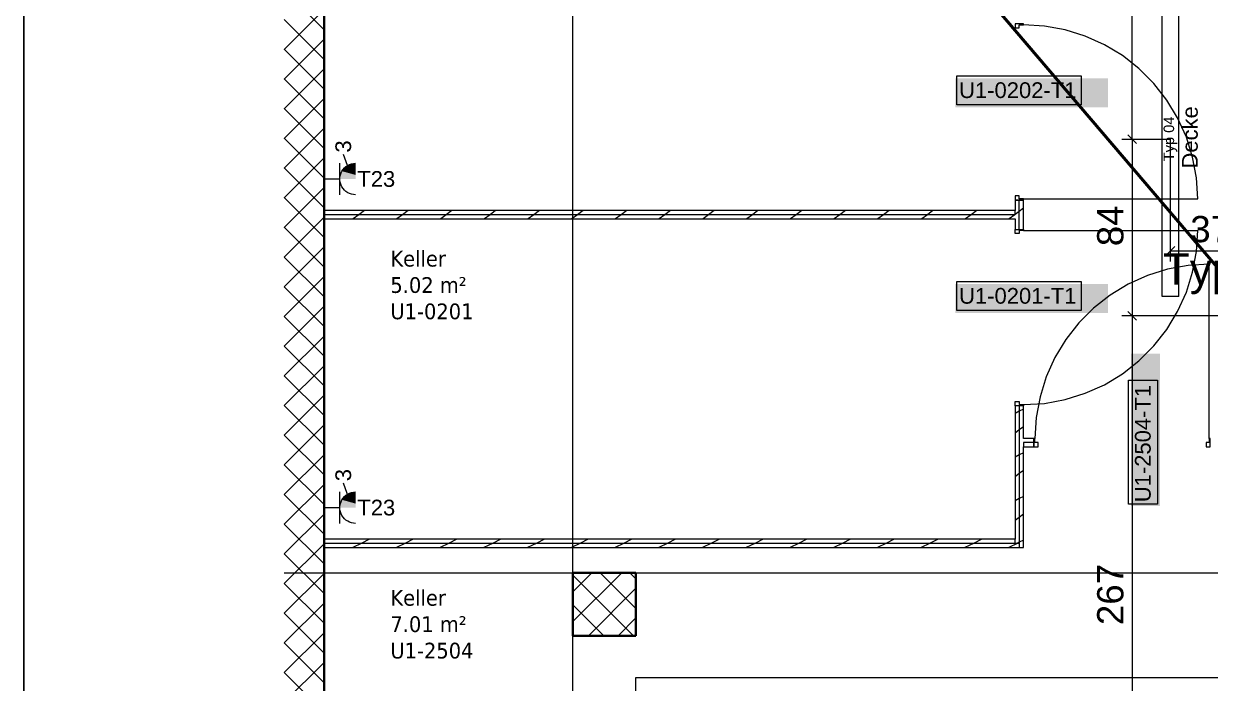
# Model space of a CAD drawing. Extents: x -1132 to 613, y -179 to 712.
# Drawn here: x -1132.4 to -1019.4, y 392 to 454.9 of the extents above; entities that cross this region are included whole.
import ezdxf
from ezdxf.lldxf.tags import DXFTag

# ---------------------------------------------------------------- set-up
doc = ezdxf.new("R2010")
doc.units = 0
doc.layers.get('0').update_dxf_attribs({"lineweight": 13})
for name, color, linetype, lineweight in [('A-AREA-____-IDEN', 7, 'Continuous', 5), ('A-DOOR-____-IDEN', 7, 'Continuous', 5), ('A-DOOR-FRAM-MCUT', 7, 'Continuous', 9), ('A-DOOR-OPNG-OTLN', 7, 'Continuous', 9), ('A-FLOR-____-OVHD', 7, 'Strichpunkt - Fein', 9), ('A-WALL-____-MCUT', 7, 'Continuous', 35), ('A-WALL-____-PATT', 7, 'Continuous', 35), ('A-WALL-FNSH-MCUT', 7, 'Continuous', 35), ('S-COLS-____-MCUT', 7, 'Continuous', 35), ('S-COLS-____-OTLN', 7, 'Continuous', 9), ('S-GRID-____-OTLN', 7, 'Continuous', 5)]:
    doc.layers.add(name, color=color, linetype=linetype, lineweight=lineweight)
for name, color, linetype, lineweight, true_color in [('EL01_VVV_Mass', 7, 'Continuous', 13, 0xb2b200), ('EL01_WAN_Kraft', 1, 'Continuous', 13, 0xff0000), ('EL01_WAN_Leuchten', 7, 'Continuous', 13, 0x0080ff), ('EL01_WAN_Leuchtentyp', 7, 'Continuous', 13, 0x0099ff), ('EL01_WAN_Notbeleuchtungentyp', 7, 'Continuous', 13, 0x009900), ('X_Geometrie', 3, 'Continuous', 50, 0x00ff00)]:
    doc.layers.add(name, color=color, linetype=linetype, lineweight=lineweight, true_color=true_color)
doc.styles.get("Standard").update_dxf_attribs({"font": 'arial.ttf'})
tags = doc.linetypes.add('_Rasterlinie_', pattern=[0.375, 0.2, -0.05, 0.075, -0.05]).pattern_tags.tags
tags[10:11] = [DXFTag(74, 4), DXFTag(75, 0), DXFTag(340, '0'), DXFTag(46, 1.0), DXFTag(50, 0.0), DXFTag(44, 0.0), DXFTag(45, 0.0)]
tags[8:9] = [DXFTag(74, 4), DXFTag(75, 0), DXFTag(340, '0'), DXFTag(46, 1.0), DXFTag(50, 0.0), DXFTag(44, 0.0), DXFTag(45, 0.0)]
tags[6:7] = [DXFTag(74, 4), DXFTag(75, 0), DXFTag(340, '0'), DXFTag(46, 1.0), DXFTag(50, 0.0), DXFTag(44, 0.0), DXFTag(45, 0.0)]
tags[4:5] = [DXFTag(74, 4), DXFTag(75, 0), DXFTag(340, '0'), DXFTag(46, 1.0), DXFTag(50, 0.0), DXFTag(44, 0.0), DXFTag(45, 0.0)]
tags = doc.linetypes.add('Strichpunkt - Fein', pattern=[0.2, 0.1, -0.05, 0, -0.05]).pattern_tags.tags
tags[10:11] = [DXFTag(74, 4), DXFTag(75, 0), DXFTag(340, '0'), DXFTag(46, 1.0), DXFTag(50, 0.0), DXFTag(44, 0.0), DXFTag(45, 0.0)]
tags[8:9] = [DXFTag(74, 4), DXFTag(75, 0), DXFTag(340, '0'), DXFTag(46, 1.0), DXFTag(50, 0.0), DXFTag(44, 0.0), DXFTag(45, 0.0)]
tags[6:7] = [DXFTag(74, 4), DXFTag(75, 0), DXFTag(340, '0'), DXFTag(46, 1.0), DXFTag(50, 0.0), DXFTag(44, 0.0), DXFTag(45, 0.0)]
tags[4:5] = [DXFTag(74, 4), DXFTag(75, 0), DXFTag(340, '0'), DXFTag(46, 1.0), DXFTag(50, 0.0), DXFTag(44, 0.0), DXFTag(45, 0.0)]

# ---------------------------------------------------------------- blocks, each defined once
blk = doc.blocks.new('Referenz-A0UNPDE96I', base_point=(-1115.89, -117.37))
at = {"layer": 'A-DOOR-____-IDEN', "color": 0, "linetype": 'Continuous', "ltscale": 0.13}
for p, q in [((-1043.54, 449.94), (-1031.7, 449.94)), ((-1043.54, 447.16), (-1043.54, 449.94)), ((-1031.7, 449.94), (-1031.7, 447.16)), ((-1031.7, 447.16), (-1043.54, 447.16)), ((-1043.54, 430.34), (-1031.7, 430.34)), ((-1043.54, 427.56), (-1043.54, 430.34)), ((-1031.7, 430.34), (-1031.7, 427.56)), ((-1031.7, 427.56), (-1043.54, 427.56)), ((-1027.21, 409.1), (-1027.21, 420.94)), ((-1027.21, 420.94), (-1024.43, 420.94)), ((-1024.43, 420.94), (-1024.43, 409.1)), ((-1024.43, 409.1), (-1027.21, 409.1))]:
    blk.add_line(p, q, dxfattribs=at)
at = {"layer": 'A-DOOR-____-IDEN', "color": 7, "linetype": 'Continuous', "ltscale": 0.13, "true_color": 0xffffff}
for points in [[(-1043.71, 446.94), (-1029.17, 446.94), (-1043.71, 449.7)], [(-1029.17, 446.94), (-1043.71, 449.7), (-1029.17, 449.7)], [(-1043.71, 427.34), (-1029.17, 427.34), (-1043.71, 430.1)], [(-1029.17, 427.34), (-1043.71, 430.1), (-1029.17, 430.1)], [(-1026.96, 408.93), (-1024.2, 408.93), (-1026.96, 423.47)], [(-1024.2, 408.93), (-1026.96, 423.47), (-1024.2, 423.47)]]:
    blk.add_solid(points, dxfattribs=at)
at = {"layer": 'A-DOOR-FRAM-MCUT', "color": 0, "linetype": 'Continuous', "ltscale": 0.13}
for p, q in [((-1037.21, 454.9), (-1038.01, 454.9)), ((-1038.01, 454.9), (-1038.01, 454.5)), ((-1038.01, 454.5), (-1037.61, 454.5)), ((-1037.61, 454.5), (-1037.61, 454.8)), ((-1037.61, 454.8), (-1037.21, 454.8)), ((-1037.21, 454.8), (-1037.21, 454.9)), ((-1037.61, 438.5), (-1038.01, 438.5)), ((-1038.01, 438.5), (-1038.01, 438.1)), ((-1037.61, 438.2), (-1037.61, 438.5)), ((-1038.01, 438.1), (-1037.21, 438.1)), ((-1037.21, 438.2), (-1037.61, 438.2)), ((-1037.21, 438.1), (-1037.21, 438.2)), ((-1038.01, 435.3), (-1037.21, 435.3)), ((-1038.01, 434.9), (-1038.01, 435.3)), ((-1037.61, 435.2), (-1037.61, 434.9)), ((-1037.21, 435.2), (-1037.61, 435.2)), ((-1037.21, 435.3), (-1037.21, 435.2)), ((-1037.61, 434.9), (-1038.01, 434.9)), ((-1038.01, 418.9), (-1037.61, 418.9)), ((-1038.01, 418.5), (-1038.01, 418.9)), ((-1037.21, 418.5), (-1038.01, 418.5)), ((-1037.61, 418.9), (-1037.61, 418.6)), ((-1037.61, 418.6), (-1037.21, 418.6)), ((-1037.21, 418.6), (-1037.21, 418.5)), ((-1036.11, 415.38), (-1036.21, 415.38)), ((-1036.21, 415.38), (-1036.21, 414.58)), ((-1036.11, 414.98), (-1036.11, 415.38)), ((-1035.81, 414.98), (-1036.11, 414.98)), ((-1035.81, 414.58), (-1035.81, 414.98)), ((-1019.51, 414.98), (-1019.81, 414.98)), ((-1019.81, 414.98), (-1019.81, 414.58)), ((-1019.41, 415.38), (-1019.51, 415.38)), ((-1019.51, 415.38), (-1019.51, 414.98)), ((-1019.41, 414.58), (-1019.41, 415.38)), ((-1036.21, 414.58), (-1035.81, 414.58)), ((-1019.81, 414.58), (-1019.41, 414.58))]:
    blk.add_line(p, q, dxfattribs=at)
at = {"layer": 'A-DOOR-OPNG-OTLN', "color": 0, "linetype": 'Continuous', "ltscale": 0.13}
for p, q in [((-1035.21, 454.68), (-1037.21, 454.8)), ((-1033.24, 454.32), (-1035.21, 454.68)), ((-1031.33, 453.72), (-1033.24, 454.32)), ((-1029.5, 452.9), (-1031.33, 453.72)), ((-1027.78, 451.86), (-1029.5, 452.9)), ((-1026.21, 450.63), (-1027.78, 451.86)), ((-1024.79, 449.21), (-1026.21, 450.63)), ((-1023.55, 447.63), (-1024.79, 449.21)), ((-1022.52, 445.92), (-1023.55, 447.63)), ((-1021.69, 444.09), (-1022.52, 445.92)), ((-1021.1, 442.18), (-1021.69, 444.09)), ((-1020.74, 440.2), (-1021.1, 442.18)), ((-1020.61, 438.2), (-1020.74, 440.2)), ((-1037.21, 438.2), (-1020.61, 438.2)), ((-1037.21, 435.2), (-1020.61, 435.2)), ((-1020.74, 433.2), (-1020.61, 435.2)), ((-1021.1, 431.23), (-1020.74, 433.2)), ((-1021.52, 431.86), (-1023.49, 431.5)), ((-1019.51, 431.98), (-1021.52, 431.86)), ((-1019.51, 415.38), (-1019.51, 431.98)), ((-1025.4, 430.9), (-1027.23, 430.08)), ((-1023.49, 431.5), (-1025.4, 430.9)), ((-1021.69, 429.32), (-1021.1, 431.23)), ((-1027.23, 430.08), (-1028.94, 429.04)), ((-1028.94, 429.04), (-1030.52, 427.8)), ((-1022.52, 427.49), (-1021.69, 429.32)), ((-1030.52, 427.8), (-1031.94, 426.39)), ((-1023.55, 425.77), (-1022.52, 427.49)), ((-1031.94, 426.39), (-1033.18, 424.81)), ((-1024.79, 424.2), (-1023.55, 425.77)), ((-1033.18, 424.81), (-1034.21, 423.09)), ((-1026.21, 422.78), (-1024.79, 424.2)), ((-1034.21, 423.09), (-1035.04, 421.26)), ((-1027.78, 421.54), (-1026.21, 422.78)), ((-1029.5, 420.5), (-1027.78, 421.54)), ((-1035.04, 421.26), (-1035.63, 419.35)), ((-1031.33, 419.68), (-1029.5, 420.5)), ((-1035.63, 419.35), (-1035.99, 417.38)), ((-1033.24, 419.09), (-1031.33, 419.68)), ((-1037.21, 418.6), (-1035.21, 418.72)), ((-1035.21, 418.72), (-1033.24, 419.09)), ((-1035.99, 417.38), (-1036.11, 415.38))]:
    blk.add_line(p, q, dxfattribs=at)
at = {"layer": 'A-FLOR-____-OVHD', "color": 0, "linetype": 'Strichpunkt - Fein', "ltscale": 0.13}
for p, q in [((-1074.11, 57.13), (-1074.11, 392.58)), ((-1074.11, 392.58), (-531.71, 392.58)), ((-1074.11, 298.88), (-1074.11, 392.58))]:
    blk.add_line(p, q, dxfattribs=at)
at = {"layer": 'A-WALL-____-MCUT', "color": 0, "linetype": 'Continuous', "ltscale": 0.35}
blk.add_line((-1103.81, 373.68), (-1103.81, 498.95), dxfattribs=at)
at = {"layer": 'A-WALL-____-MCUT', "color": 0, "linetype": 'Continuous', "lineweight": 9, "ltscale": 0.13}
for p, q in [((-1037.61, 435.3), (-1037.61, 438.1)), ((-1038.01, 436.7), (-1103.81, 436.7)), ((-1038.01, 436.7), (-1038.01, 437.1)), ((-1037.61, 418.5), (-1037.61, 404.98)), ((-1036.21, 414.98), (-1037.21, 414.98)), ((-1037.21, 414.98), (-1037.21, 414.58)), ((-1038.01, 405.38), (-1038.01, 405.78)), ((-1037.61, 405.38), (-1103.81, 405.38))]:
    blk.add_line(p, q, dxfattribs=at)
at = {"layer": 'A-WALL-____-PATT', "color": 0, "linetype": 'Continuous', "lineweight": 9, "ltscale": 0.13}
for p, q in [((-1103.81, 454.33), (-1107.61, 458.13)), ((-1107.61, 452.46), (-1103.81, 456.26)), ((-1103.81, 451.5), (-1107.61, 455.3)), ((-1107.61, 449.63), (-1103.81, 453.43)), ((-1103.81, 448.67), (-1107.61, 452.47)), ((-1107.61, 446.8), (-1103.81, 450.6)), ((-1103.81, 445.84), (-1107.61, 449.64)), ((-1107.61, 443.97), (-1103.81, 447.77)), ((-1103.81, 443.01), (-1107.61, 446.81)), ((-1107.61, 441.14), (-1103.81, 444.94)), ((-1103.81, 440.19), (-1107.61, 443.98)), ((-1107.61, 438.32), (-1103.81, 442.11)), ((-1103.81, 437.36), (-1107.61, 441.16)), ((-1107.61, 435.49), (-1103.81, 439.29)), ((-1103.81, 434.53), (-1107.61, 438.33)), ((-1107.61, 432.66), (-1103.81, 436.46)), ((-1100.51, 436.7), (-1101.04, 436.3)), ((-1099.97, 437.1), (-1100.51, 436.7)), ((-1096.34, 436.7), (-1096.88, 436.3)), ((-1095.81, 437.1), (-1096.34, 436.7)), ((-1092.18, 436.7), (-1092.71, 436.3)), ((-1091.64, 437.1), (-1092.18, 436.7)), ((-1088.01, 436.7), (-1088.55, 436.3)), ((-1087.48, 437.1), (-1088.01, 436.7)), ((-1083.85, 436.7), (-1084.38, 436.3)), ((-1083.31, 437.1), (-1083.85, 436.7)), ((-1079.68, 436.7), (-1080.22, 436.3)), ((-1079.15, 437.1), (-1079.68, 436.7)), ((-1075.52, 436.7), (-1076.05, 436.3)), ((-1074.98, 437.1), (-1075.52, 436.7)), ((-1071.35, 436.7), (-1071.89, 436.3)), ((-1070.82, 437.1), (-1071.35, 436.7)), ((-1067.19, 436.7), (-1067.72, 436.3)), ((-1066.65, 437.1), (-1067.19, 436.7)), ((-1063.02, 436.7), (-1063.56, 436.3)), ((-1062.49, 437.1), (-1063.02, 436.7)), ((-1058.86, 436.7), (-1059.39, 436.3)), ((-1058.32, 437.1), (-1058.86, 436.7)), ((-1054.69, 436.7), (-1055.23, 436.3)), ((-1054.16, 437.1), (-1054.69, 436.7)), ((-1050.53, 436.7), (-1051.06, 436.3)), ((-1049.99, 437.1), (-1050.53, 436.7)), ((-1046.36, 436.7), (-1046.9, 436.3)), ((-1045.83, 437.1), (-1046.36, 436.7)), ((-1042.2, 436.7), (-1042.73, 436.3)), ((-1041.66, 437.1), (-1042.2, 436.7)), ((-1038.03, 436.7), (-1038.57, 436.3)), ((-1038.01, 436.72), (-1038.03, 436.7)), ((-1037.61, 437.02), (-1038.01, 436.72)), ((-1037.21, 437.32), (-1037.61, 437.02)), ((-1103.81, 431.7), (-1107.61, 435.5)), ((-1107.61, 429.83), (-1103.81, 433.63)), ((-1103.81, 428.87), (-1107.61, 432.67)), ((-1107.61, 427), (-1103.81, 430.8)), ((-1103.81, 426.04), (-1107.61, 429.84)), ((-1107.61, 424.17), (-1103.81, 427.97)), ((-1103.81, 423.22), (-1107.61, 427.01)), ((-1107.61, 421.35), (-1103.81, 425.14)), ((-1103.81, 420.39), (-1107.61, 424.18)), ((-1107.61, 418.52), (-1103.81, 422.31)), ((-1103.81, 417.56), (-1107.61, 421.36)), ((-1107.61, 415.69), (-1103.81, 419.49)), ((-1103.81, 414.73), (-1107.61, 418.53)), ((-1037.21, 418.17), (-1037.61, 417.97)), ((-1037.61, 417.97), (-1038.01, 417.77)), ((-1107.61, 412.86), (-1103.81, 416.66)), ((-1037.61, 416.19), (-1038.01, 415.89)), ((-1037.21, 416.49), (-1037.61, 416.19)), ((-1103.81, 411.9), (-1107.61, 415.7)), ((-1107.61, 410.03), (-1103.81, 413.83)), ((-1037.61, 413.81), (-1038.01, 413.61)), ((-1037.21, 414.01), (-1037.61, 413.81)), ((-1103.81, 409.07), (-1107.61, 412.87)), ((-1037.61, 412.03), (-1038.01, 411.73)), ((-1037.21, 412.33), (-1037.61, 412.03)), ((-1107.61, 407.2), (-1103.81, 411)), ((-1103.81, 406.24), (-1107.61, 410.04)), ((-1037.61, 409.64), (-1038.01, 409.44)), ((-1037.21, 409.84), (-1037.61, 409.64)), ((-1107.61, 404.37), (-1103.81, 408.17)), ((-1037.21, 408.16), (-1037.61, 407.86)), ((-1103.81, 403.42), (-1107.61, 407.21)), ((-1037.61, 407.86), (-1038.01, 407.56)), ((-1103.65, 405.78), (-1103.81, 405.7)), ((-1099.49, 405.78), (-1100.29, 405.38)), ((-1095.32, 405.78), (-1096.12, 405.38)), ((-1091.16, 405.78), (-1091.96, 405.38)), ((-1086.99, 405.78), (-1087.79, 405.38)), ((-1082.83, 405.78), (-1083.63, 405.38)), ((-1078.66, 405.78), (-1079.46, 405.38)), ((-1074.5, 405.78), (-1075.3, 405.38)), ((-1070.33, 405.78), (-1071.13, 405.38)), ((-1066.17, 405.78), (-1066.97, 405.38)), ((-1062, 405.78), (-1062.8, 405.38)), ((-1057.84, 405.78), (-1058.64, 405.38)), ((-1053.67, 405.78), (-1054.47, 405.38)), ((-1049.51, 405.78), (-1050.31, 405.38)), ((-1045.34, 405.78), (-1046.14, 405.38)), ((-1041.18, 405.78), (-1041.98, 405.38)), ((-1107.61, 401.55), (-1103.81, 405.34)), ((-1100.29, 405.38), (-1101.09, 404.98)), ((-1096.12, 405.38), (-1096.92, 404.98)), ((-1091.96, 405.38), (-1092.76, 404.98)), ((-1087.79, 405.38), (-1088.59, 404.98)), ((-1083.63, 405.38), (-1084.43, 404.98)), ((-1079.46, 405.38), (-1080.26, 404.98)), ((-1075.3, 405.38), (-1076.1, 404.98)), ((-1071.13, 405.38), (-1071.93, 404.98)), ((-1066.97, 405.38), (-1067.77, 404.98)), ((-1062.8, 405.38), (-1063.6, 404.98)), ((-1058.64, 405.38), (-1059.44, 404.98)), ((-1054.47, 405.38), (-1055.27, 404.98)), ((-1050.31, 405.38), (-1051.11, 404.98)), ((-1046.14, 405.38), (-1046.94, 404.98)), ((-1041.98, 405.38), (-1042.78, 404.98)), ((-1037.81, 405.38), (-1038.61, 404.98)), ((-1037.61, 405.48), (-1037.81, 405.38)), ((-1037.21, 405.68), (-1037.61, 405.48)), ((-1103.81, 400.59), (-1107.61, 404.39)), ((-1107.61, 398.72), (-1103.81, 402.52)), ((-1103.81, 397.76), (-1107.61, 401.56)), ((-1107.61, 395.89), (-1103.81, 399.69)), ((-1103.81, 394.93), (-1107.61, 398.73)), ((-1107.61, 393.06), (-1103.81, 396.86)), ((-1103.81, 392.1), (-1107.61, 395.9)), ((-1107.61, 390.23), (-1103.81, 394.03)), ((-1103.81, 389.27), (-1107.61, 393.07))]:
    blk.add_line(p, q, dxfattribs=at)
at = {"layer": 'A-WALL-FNSH-MCUT', "color": 0, "linetype": 'Continuous', "lineweight": 9, "ltscale": 0.13}
for p, q in [((-1038.01, 438.1), (-1038.01, 437.1)), ((-1037.21, 438.1), (-1038.01, 438.1)), ((-1037.21, 435.3), (-1037.21, 438.1)), ((-1038.01, 437.1), (-1103.81, 437.1)), ((-1103.81, 436.3), (-1038.01, 436.3)), ((-1038.01, 436.3), (-1038.01, 435.3)), ((-1038.01, 435.3), (-1037.21, 435.3)), ((-1038.01, 418.5), (-1038.01, 405.78)), ((-1037.21, 418.5), (-1038.01, 418.5)), ((-1037.21, 415.38), (-1037.21, 418.5)), ((-1036.21, 415.38), (-1037.21, 415.38)), ((-1036.21, 414.58), (-1036.21, 415.38)), ((-1037.21, 404.98), (-1037.21, 414.58)), ((-1037.21, 414.58), (-1036.21, 414.58)), ((-1038.01, 405.78), (-1103.81, 405.78)), ((-1103.81, 404.98), (-1037.21, 404.98))]:
    blk.add_line(p, q, dxfattribs=at)
at = {"layer": 'S-COLS-____-MCUT', "color": 0, "linetype": 'Continuous', "ltscale": 0.35}
for p, q in [((-1074.11, 402.58), (-1080.11, 402.58)), ((-1080.11, 402.58), (-1080.11, 396.58)), ((-1074.11, 396.58), (-1074.11, 402.58)), ((-1080.11, 396.58), (-1074.11, 396.58))]:
    blk.add_line(p, q, dxfattribs=at)
at = {"layer": 'S-COLS-____-OTLN', "color": 0, "linetype": 'Continuous', "ltscale": 0.13}
for p, q in [((-1080.11, 400.76), (-1078.3, 402.58)), ((-1080.11, 397.93), (-1075.47, 402.58)), ((-1074.35, 396.58), (-1080.11, 402.34)), ((-1074.11, 399.17), (-1077.52, 402.58)), ((-1074.11, 402), (-1074.69, 402.58)), ((-1078.64, 396.58), (-1074.11, 401.1)), ((-1077.18, 396.58), (-1080.11, 399.52)), ((-1075.81, 396.58), (-1074.11, 398.27)), ((-1080.01, 396.58), (-1080.11, 396.69))]:
    blk.add_line(p, q, dxfattribs=at)
at = {"layer": 'S-GRID-____-OTLN', "color": 0, "linetype": '_Rasterlinie_', "ltscale": 0.13}
for p, q in [((-1080.11, -113.6), (-1080.11, 631.48)), ((-1107.61, 402.58), (119.38, 402.58))]:
    blk.add_line(p, q, dxfattribs=at)
at = {"layer": 'X_Geometrie', "color": 0, "linetype": 'Continuous', "ltscale": 0.5}
blk.add_line((-1105.11, 533.1), (-970.88, 375.45), dxfattribs=at)
at = {"layer": 'A-AREA-____-IDEN', "color": 0, "linetype": 'Continuous', "ltscale": 0.13, "char_height": 1.5, "attachment_point": 1}
for s, insert in [('{\\W0.9;\\fVerdana;Keller}', (-1097.5, 433.26)), ('{\\W0.9;\\fVerdana;5.02 m²}', (-1097.5, 430.75)), ('{\\W0.9;\\fVerdana;U1-0201}', (-1097.5, 428.24)), ('{\\W0.9;\\fVerdana;Keller}', (-1097.5, 400.94)), ('{\\W0.9;\\fVerdana;7.01 m²}', (-1097.5, 398.43)), ('{\\W0.9;\\fVerdana;U1-2504}', (-1097.5, 395.91))]:
    blk.add_mtext(s, dxfattribs=dict(at, insert=insert))
at = {"layer": 'A-DOOR-____-IDEN', "color": 0, "linetype": 'Continuous', "ltscale": 0.13, "char_height": 1.5, "attachment_point": 1}
for s, insert in [('{\\fArial;U1-0202-T1}', (-1043.34, 449.32)), ('{\\fArial;U1-0201-T1}', (-1043.34, 429.72))]:
    blk.add_mtext(s, dxfattribs=dict(at, insert=insert))
at = {"layer": 'A-DOOR-____-IDEN', "color": 0, "linetype": 'Continuous', "ltscale": 0.13, "insert": (-1026.59, 409.3), "char_height": 1.5, "attachment_point": 1, "rotation": 90}
blk.add_mtext('{\\fArial;U1-2504-T1}', dxfattribs=at)
blk = doc.blocks.new('Steckdose T23_ AP_ 3-fach-A0UNPDXV6I', base_point=(-1103.81, 438.6))
at = {"color": 0, "lineweight": -2}
for p, q in [((-1101.46, 441.03), (-1101.97, 442.45)), ((-1102.31, 438.6), (-1102.31, 441.6)), ((-1102.2, 440.68), (-1102.11, 440.85)), ((-1102.11, 440.85), (-1102, 441.02)), ((-1102, 441.02), (-1101.87, 441.16)), ((-1101.87, 441.16), (-1101.73, 441.29)), ((-1101.73, 441.29), (-1101.56, 441.4)), ((-1101.56, 441.4), (-1101.39, 441.49)), ((-1101.39, 441.49), (-1101.2, 441.55)), ((-1101.2, 441.55), (-1101.01, 441.59)), ((-1101.01, 441.59), (-1100.81, 441.6)), ((-1102.31, 440.1), (-1103.81, 440.1)), ((-1102.31, 440.1), (-1102.3, 440.3)), ((-1102.3, 439.91), (-1102.31, 440.1)), ((-1102.3, 440.3), (-1102.26, 440.49)), ((-1102.26, 439.72), (-1102.3, 439.91)), ((-1102.26, 440.49), (-1102.2, 440.68)), ((-1102.2, 439.53), (-1102.26, 439.72)), ((-1102.11, 439.35), (-1102.2, 439.53)), ((-1102, 439.19), (-1102.11, 439.35)), ((-1101.87, 439.04), (-1102, 439.19)), ((-1101.73, 438.91), (-1101.87, 439.04)), ((-1101.56, 438.8), (-1101.73, 438.91)), ((-1101.39, 438.72), (-1101.56, 438.8)), ((-1101.2, 438.65), (-1101.39, 438.72)), ((-1101.01, 438.62), (-1101.2, 438.65)), ((-1100.81, 438.6), (-1101.01, 438.62))]:
    blk.add_line(p, q, dxfattribs=at)
for points in [[(-1102.26, 440.49), (-1100.81, 440.49), (-1102.11, 440.85)], [(-1102.11, 440.85), (-1100.81, 440.85), (-1101.87, 441.16)], [(-1100.81, 440.49), (-1102.11, 440.85), (-1100.81, 440.85)], [(-1101.87, 441.16), (-1100.81, 441.16), (-1101.56, 441.4)], [(-1100.81, 440.85), (-1101.87, 441.16), (-1100.81, 441.16)], [(-1101.56, 441.4), (-1100.81, 441.4), (-1101.2, 441.55)], [(-1100.81, 441.16), (-1101.56, 441.4), (-1100.81, 441.4)], [(-1101.2, 441.55), (-1100.81, 441.55), (-1100.81, 441.6)], [(-1100.81, 441.4), (-1101.2, 441.55), (-1100.81, 441.55)], [(-1102.31, 440.1), (-1100.81, 440.1), (-1102.26, 440.49)], [(-1100.81, 440.1), (-1102.26, 440.49), (-1100.81, 440.49)]]:
    blk.add_solid(points, dxfattribs=at)
at = {"color": 0, "lineweight": -2, "insert": (-1102.74, 442.62), "char_height": 1.5, "attachment_point": 1, "rotation": 90}
blk.add_mtext('{\\fArial;3}', dxfattribs=at)
at = {"color": 0, "lineweight": -2, "insert": (-1100.65, 440.86), "char_height": 1.5, "attachment_point": 1}
blk.add_mtext('{\\fArial;T23}', dxfattribs=at)
blk = doc.blocks.new('LED-Langfeldleuchte 37W-A0UNPDZV6I', base_point=(-1024.01, 428.9))
at = {"color": 0, "lineweight": -2}
for p, q in [((-1024.01, 428.9), (-1024.01, 458.9)), ((-1022.41, 458.9), (-1024.01, 458.9)), ((-1022.41, 428.9), (-1022.41, 458.9)), ((-1022.41, 428.9), (-1024.01, 428.9))]:
    blk.add_line(p, q, dxfattribs=at)
blk = doc.blocks.new('Bemerkung 1-A0UNPDZX6I', base_point=(-1023.86, 441.79))
at = {"color": 0, "lineweight": -2, "insert": (-1023.86, 441.79), "char_height": 1, "attachment_point": 1, "rotation": 90}
blk.add_mtext('{\\fArial;Typ 04}', dxfattribs=at)
blk = doc.blocks.new('Absolute Höhe-A0UNPDZZ6I', base_point=(-1022.11, 441.1))
at = {"color": 0, "lineweight": -2, "insert": (-1022.11, 441.1), "char_height": 1.5, "attachment_point": 1, "rotation": 90}
blk.add_mtext('{\\fArial;Decke}', dxfattribs=at)
blk = doc.blocks.new('Maß-A0UNPEFF6I', base_point=(-1030.19, 426.66))
at = {"color": 0, "lineweight": -2}
for p, q in [((-1026.44, 443.49), (-1027.27, 444.32)), ((-1027.85, 443.9), (-1023.21, 443.9)), ((-1026.85, 443.9), (-1026.85, 427.08)), ((-1026.44, 426.66), (-1027.27, 427.49)), ((-1027.85, 427.08), (-1015.46, 427.08))]:
    blk.add_line(p, q, dxfattribs=at)
at = {"color": 0, "lineweight": -2, "insert": (-1030.19, 433.7), "char_height": 2.5, "attachment_point": 1, "rotation": 90}
blk.add_mtext('{\\fArial;84}', dxfattribs=at)
blk = doc.blocks.new('Maß-A0UNPEG76I', base_point=(-1023.63, 427.08))
at = {"color": 0, "lineweight": -2}
for p, q in [((-1023.21, 432.25), (-1023.21, 443.9)), ((-1015.86, 434.25), (-1015.86, 427.08)), ((-1022.8, 433.66), (-1023.63, 432.83)), ((-1023.21, 433.25), (-1015.86, 433.25)), ((-1015.45, 433.66), (-1016.27, 432.83))]:
    blk.add_line(p, q, dxfattribs=at)
at = {"color": 0, "lineweight": -2, "insert": (-1021.32, 436.58), "char_height": 2.5, "attachment_point": 1}
blk.add_mtext('{\\fArial;37}', dxfattribs=at)
blk = doc.blocks.new('Maß-A0UNPF716I', base_point=(-1030.19, 373.26))
at = {"color": 0, "lineweight": -2}
for p, q in [((-1026.44, 426.66), (-1027.27, 427.49)), ((-1027.85, 427.08), (-1015.46, 427.08)), ((-1026.85, 427.08), (-1026.85, 373.68)), ((-1026.44, 373.26), (-1027.27, 374.09)), ((-1027.85, 373.68), (-970.51, 373.68))]:
    blk.add_line(p, q, dxfattribs=at)
at = {"color": 0, "lineweight": -2, "insert": (-1030.19, 397.59), "char_height": 2.5, "attachment_point": 1, "rotation": 90}
blk.add_mtext('{\\fArial;267}', dxfattribs=at)
blk = doc.blocks.new('Maß-A0UNPF8B6I', base_point=(-1030.19, 443.49))
at = {"color": 0, "lineweight": -2}
for p, q in [((-1027.85, 472.43), (-1023.21, 472.43)), ((-1027.27, 472.84), (-1026.44, 472.01)), ((-1026.85, 443.9), (-1026.85, 472.43)), ((-1027.27, 444.32), (-1026.44, 443.49)), ((-1027.85, 443.9), (-1023.21, 443.9))]:
    blk.add_line(p, q, dxfattribs=at)
at = {"color": 0, "lineweight": -2, "insert": (-1030.19, 455.52), "char_height": 2.5, "attachment_point": 1, "rotation": 90}
blk.add_mtext('{\\fArial;143}', dxfattribs=at)
blk = doc.blocks.new('Bemerkung 1-A0UNPFAT6I', base_point=(-1023.92, 430.02))
at = {"color": 0, "lineweight": -2, "insert": (-1023.92, 433.02), "char_height": 3, "attachment_point": 1}
blk.add_mtext('{\\fArial;Typ ZN1}', dxfattribs=at)
blk = doc.blocks.new('Steckdose T23_ AP_ 3-fach-A0UNPFE56I', base_point=(-1103.81, 407.28))
at = {"color": 0, "lineweight": -2}
for p, q in [((-1102.31, 407.28), (-1102.31, 410.28)), ((-1101.46, 409.7), (-1101.97, 411.12)), ((-1101.39, 410.16), (-1101.2, 410.23)), ((-1101.2, 410.23), (-1101.01, 410.27)), ((-1101.01, 410.27), (-1100.81, 410.28)), ((-1102.3, 408.97), (-1102.26, 409.17)), ((-1102.26, 409.17), (-1102.2, 409.35)), ((-1102.2, 409.35), (-1102.11, 409.53)), ((-1102.11, 409.53), (-1102, 409.69)), ((-1102, 409.69), (-1101.87, 409.84)), ((-1101.87, 409.84), (-1101.73, 409.97)), ((-1101.73, 409.97), (-1101.56, 410.08)), ((-1101.56, 410.08), (-1101.39, 410.16)), ((-1102.31, 408.78), (-1103.81, 408.78)), ((-1102.31, 408.78), (-1102.3, 408.97)), ((-1102.3, 408.58), (-1102.31, 408.78)), ((-1102.26, 408.39), (-1102.3, 408.58)), ((-1102.2, 408.2), (-1102.26, 408.39)), ((-1102.11, 408.03), (-1102.2, 408.2)), ((-1102, 407.87), (-1102.11, 408.03)), ((-1101.87, 407.72), (-1102, 407.87)), ((-1101.73, 407.59), (-1101.87, 407.72)), ((-1101.56, 407.48), (-1101.73, 407.59)), ((-1101.39, 407.39), (-1101.56, 407.48)), ((-1101.2, 407.33), (-1101.39, 407.39)), ((-1101.01, 407.29), (-1101.2, 407.33)), ((-1100.81, 407.28), (-1101.01, 407.29))]:
    blk.add_line(p, q, dxfattribs=at)
for points in [[(-1101.56, 410.08), (-1100.81, 410.08), (-1101.2, 410.23)], [(-1101.2, 410.23), (-1100.81, 410.23), (-1100.81, 410.28)], [(-1100.81, 410.08), (-1101.2, 410.23), (-1100.81, 410.23)], [(-1102.31, 408.78), (-1100.81, 408.78), (-1102.26, 409.17)], [(-1102.26, 409.17), (-1100.81, 409.17), (-1102.11, 409.53)], [(-1100.81, 408.78), (-1102.26, 409.17), (-1100.81, 409.17)], [(-1102.11, 409.53), (-1100.81, 409.53), (-1101.87, 409.84)], [(-1100.81, 409.17), (-1102.11, 409.53), (-1100.81, 409.53)], [(-1101.87, 409.84), (-1100.81, 409.84), (-1101.56, 410.08)], [(-1100.81, 409.53), (-1101.87, 409.84), (-1100.81, 409.84)], [(-1100.81, 409.84), (-1101.56, 410.08), (-1100.81, 410.08)]]:
    blk.add_solid(points, dxfattribs=at)
at = {"color": 0, "lineweight": -2, "insert": (-1102.74, 411.3), "char_height": 1.5, "attachment_point": 1, "rotation": 90}
blk.add_mtext('{\\fArial;3}', dxfattribs=at)
at = {"color": 0, "lineweight": -2, "insert": (-1100.65, 409.54), "char_height": 1.5, "attachment_point": 1}
blk.add_mtext('{\\fArial;T23}', dxfattribs=at)

msp = doc.modelspace()

# ---------------------------------------------------------------- linework, layer by layer
at = {"color": 0, "linetype": 'ByBlock', "lineweight": -2, "ltscale": 0.13}
msp.add_line((-1132.42, 706.53), (-1132.42, -174.47), dxfattribs=at)

# ---------------------------------------------------------------- block references
at = {"color": 9, "lineweight": 25, "ltscale": 0.25, "true_color": 0xc0c0c0}
msp.add_blockref('Referenz-A0UNPDE96I', (-1115.89, -117.37), dxfattribs=at)
at = {"layer": 'EL01_VVV_Mass', "linetype": 'Continuous', "ltscale": 0.13}
for name, p in [('Maß-A0UNPF8B6I', (-1030.19, 443.49)), ('Maß-A0UNPEFF6I', (-1030.19, 426.66)), ('Maß-A0UNPEG76I', (-1023.63, 427.08)), ('Maß-A0UNPF716I', (-1030.19, 373.26))]:
    msp.add_blockref(name, p, dxfattribs=at)
at = {"layer": 'EL01_WAN_Kraft', "color": 1, "linetype": 'Continuous', "ltscale": 0.13, "true_color": 0xff0000}
for name, p in [('Steckdose T23_ AP_ 3-fach-A0UNPDXV6I', (-1103.81, 438.6)), ('Steckdose T23_ AP_ 3-fach-A0UNPFE56I', (-1103.81, 407.28))]:
    msp.add_blockref(name, p, dxfattribs=at)
at = {"layer": 'EL01_WAN_Leuchten', "ltscale": 0.13}
for name, p in [('LED-Langfeldleuchte 37W-A0UNPDZV6I', (-1024.01, 428.9)), ('Absolute Höhe-A0UNPDZZ6I', (-1022.11, 441.1))]:
    msp.add_blockref(name, p, dxfattribs=at)
at = {"layer": 'EL01_WAN_Leuchtentyp', "ltscale": 0.13}
msp.add_blockref('Bemerkung 1-A0UNPDZX6I', (-1023.86, 441.79), dxfattribs=at)
at = {"layer": 'EL01_WAN_Notbeleuchtungentyp', "linetype": 'Continuous', "ltscale": 0.13}
msp.add_blockref('Bemerkung 1-A0UNPFAT6I', (-1023.92, 430.02), dxfattribs=at)

doc.saveas('drawing.dxf')
